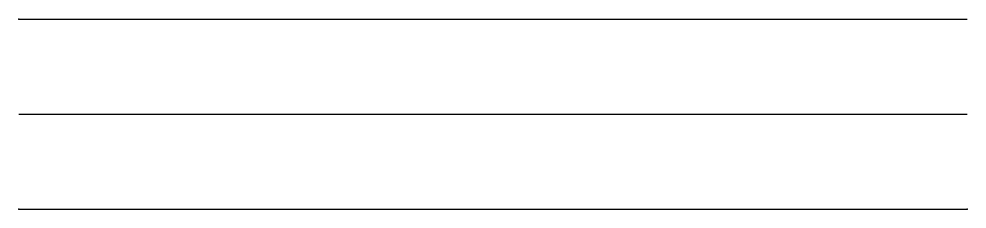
# Model space of a CAD drawing. Header units: metres. Extents: x 500000 to 500300, y 6200000 to 6200060.
import ezdxf

# ---------------------------------------------------------------- set-up
doc = ezdxf.new("R2010")
doc.units = ezdxf.units.M

msp = doc.modelspace()

# ---------------------------------------------------------------- linework, layer by layer
at = {"layer": 'Controls'}
for p in [(500000, 6200060), (500000, 6200000), (500300, 6200000)]:
    msp.add_point(p, dxfattribs=at)
at = {"layer": 'Rows'}
for p, q in [((500000, 6200060), (500300, 6200060)), ((500000, 6200030), (500300, 6200030)), ((500000, 6200000), (500300, 6200000))]:
    msp.add_line(p, q, dxfattribs=at)

doc.saveas('drawing.dxf')
